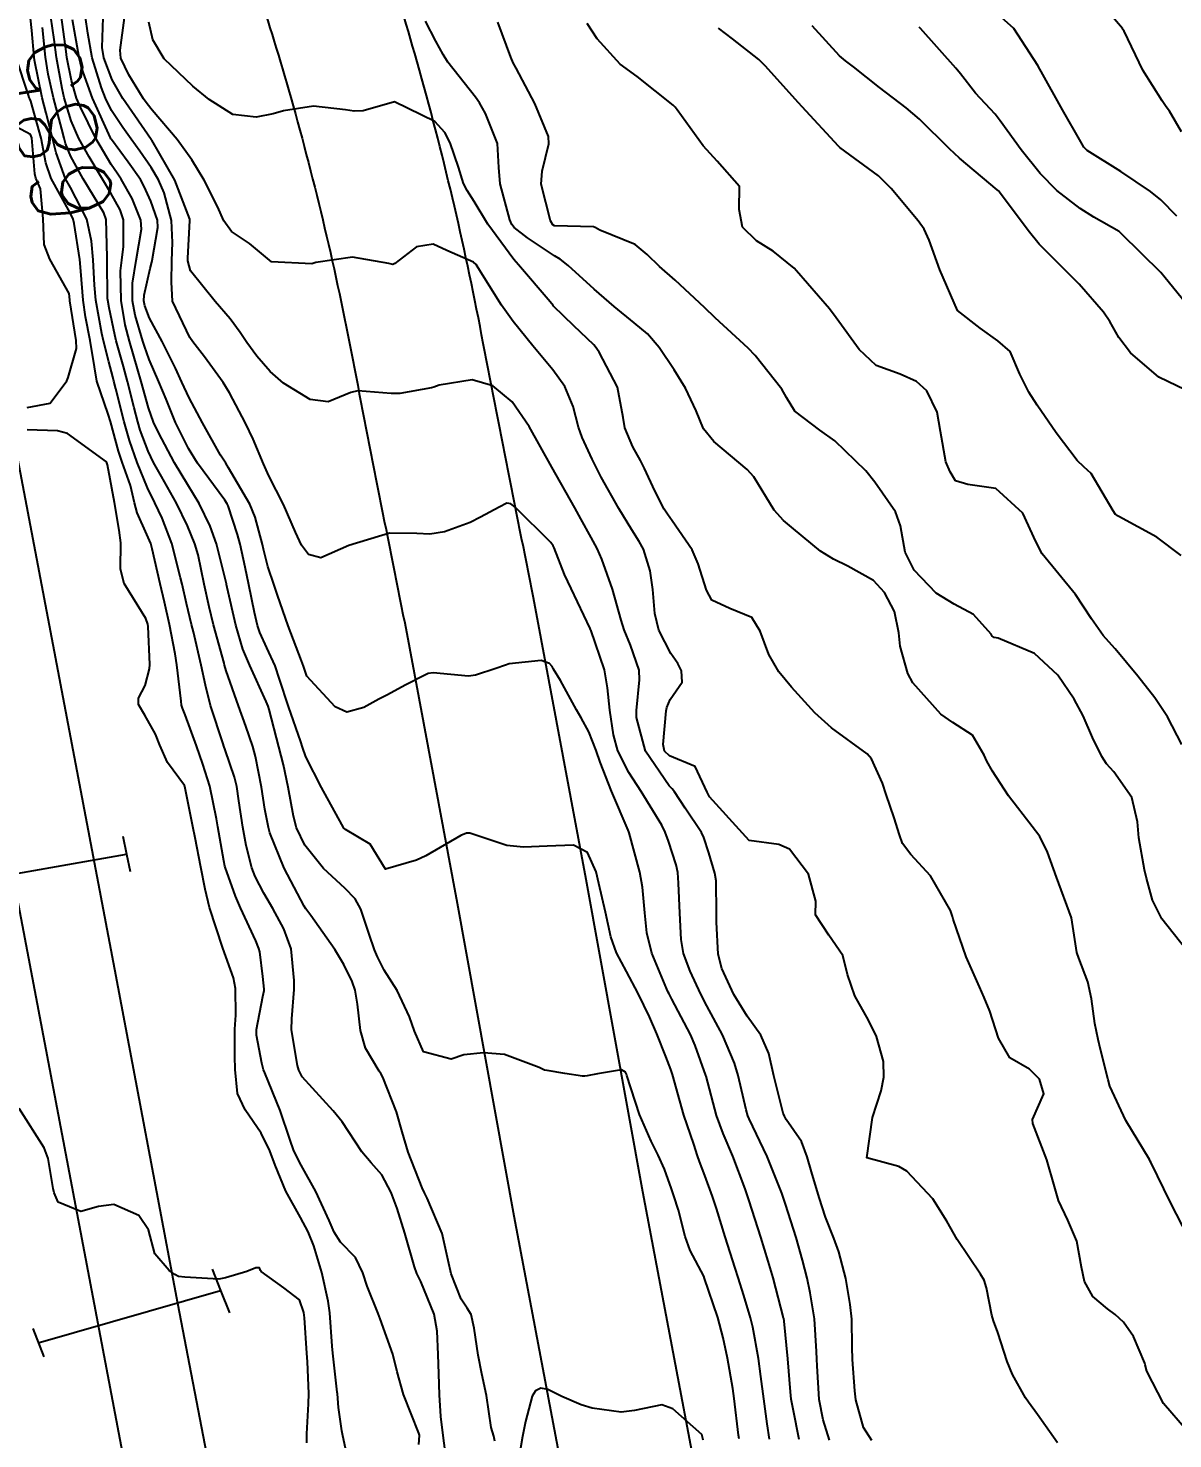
# Model space of a CAD drawing. Header units: metres. Extents: x 298520 to 308411, y 7433745 to 7450750.
# Drawn here: x 300875.5 to 300932.2, y 7447466.7 to 7447536.5 of the extents above; entities that cross this region are included whole.
import ezdxf
from ezdxf.enums import TextEntityAlignment as Align

# ---------------------------------------------------------------- set-up
doc = ezdxf.new("R2010")
doc.units = ezdxf.units.M
doc.header["$LTSCALE"] = 10
for name, color, linetype in [('Cotas', 45, 'Continuous'), ('Curvas de Nivel 1m', 11, 'Continuous'), ('Curvas de Nivel 5m', 15, 'Continuous'), ('Linha Férrea', 251, 'TRACKS'), ('Pórtico', 62, 'Continuous'), ('Vias Primárias', 230, 'Continuous')]:
    doc.layers.add(name, color=color, linetype=linetype)
doc.styles.add('Style-STANDARD', font='STANDARD.shx')
doc.linetypes.add('TRACKS', pattern='A,0.15,[130,ltypeshp.shx,S=0.25,R=0,X=0,Y=0],0.15', length=0.3)

msp = doc.modelspace()

# ---------------------------------------------------------------- linework, layer by layer
at = {"layer": 'Curvas de Nivel 1m', "flags": 128}
for points, elevation in [([(300932.607, 7447531.37), (300932.015, 7447532.404), (300931.856, 7447532.617), (300931.648, 7447532.901), (300930.696, 7447534.42), (300929.765, 7447536.356), (300929.728, 7447536.43), (300929.694, 7447536.493), (300928.791, 7447537.531)], 701), ([(300898.608, 7447466.551), (300898.553, 7447466.794), (300898.431, 7447467.225), (300898.196, 7447468.8), (300897.963, 7447469.874), (300897.777, 7447470.807), (300897.594, 7447472.139), (300897.441, 7447472.812), (300897.248, 7447473.128), (300896.94, 7447473.574), (300896.443, 7447474.825), (300896.296, 7447475.49), (300896.002, 7447476.83), (300895.264, 7447478.572), (300895.123, 7447478.839), (300895.005, 7447479.087), (300894.316, 7447480.847), (300894.03, 7447481.859), (300893.746, 7447482.853), (300893.07, 7447484.561), (300892.963, 7447484.752), (300892.882, 7447484.863), (300892.213, 7447486.002), (300891.966, 7447486.877), (300891.815, 7447488.177), (300891.687, 7447488.882), (300891.54, 7447489.296), (300891.135, 7447490.144), (300890.685, 7447490.895), (300889.5, 7447492.574), (300889.255, 7447492.909), (300889.174, 7447493.035), (300888.183, 7447494.92), (300887.47, 7447496.668), (300887.396, 7447496.928), (300887.227, 7447497.839), (300887.056, 7447498.933), (300886.766, 7447500.445), (300886.63, 7447500.939), (300886.279, 7447501.951), (300885.915, 7447502.951), (300885.309, 7447504.69), (300885.232, 7447504.961), (300885.204, 7447505.071), (300884.682, 7447506.967), (300884.466, 7447507.849), (300884.225, 7447508.971), (300883.917, 7447510.436), (300883.758, 7447510.976), (300883.392, 7447511.871), (300882.842, 7447512.986), (300882.101, 7447514.315), (300881.702, 7447514.997), (300881.438, 7447515.557), (300881.05, 7447516.608), (300880.933, 7447517.008), (300880.758, 7447517.716), (300880.422, 7447519.016), (300880.222, 7447519.751), (300879.868, 7447521.025), (300879.796, 7447521.316), (300879.519, 7447522.651), (300879.446, 7447523.031), (300879.439, 7447523.116), (300879.412, 7447525.031), (300879.411, 7447525.174), (300879.364, 7447527.032), (300879.255, 7447527.356), (300878.228, 7447529.044), (300877.614, 7447530.148), (300877.356, 7447530.79), (300877.29, 7447531.053), (300877.173, 7447531.509), (300876.754, 7447533.059), (300876.496, 7447534.226), (300876.366, 7447535.063), (300876.213, 7447536.539)], 686), ([(300910.71, 7447466.651), (300910.669, 7447466.839), (300910.459, 7447468.654), (300910.388, 7447469.154), (300910.131, 7447470.658), (300909.922, 7447471.655), (300909.648, 7447472.663), (300908.981, 7447474.641), (300908.971, 7447474.67), (300908.953, 7447474.712), (300908.275, 7447475.989), (300908.034, 7447476.684), (300907.708, 7447477.973), (300907.47, 7447478.693), (300907.355, 7447479.044), (300907.016, 7447480.015), (300906.701, 7447480.703), (300906.343, 7447481.397), (300905.772, 7447482.713), (300905.15, 7447484.642), (300905.126, 7447484.719), (300905.074, 7447484.816), (300904.874, 7447484.923), (300903.694, 7447484.734), (300903.176, 7447484.635), (300903.072, 7447484.616), (300902.947, 7447484.617), (300902.073, 7447484.755), (300901.195, 7447484.889), (300901.074, 7447484.917), (300900.8, 7447485.049), (300899.082, 7447485.69), (300898.044, 7447485.767), (300897.082, 7447485.68), (300896.449, 7447485.456), (300895.083, 7447485.827), (300894.627, 7447486.845), (300894.389, 7447487.562), (300893.769, 7447488.854), (300893.133, 7447489.857), (300892.797, 7447490.523), (300892.658, 7447490.867), (300892.385, 7447491.641), (300891.982, 7447492.878), (300891.699, 7447493.404), (300891.183, 7447493.928), (300890.13, 7447494.901), (300889.204, 7447496.053), (300888.797, 7447496.914), (300888.646, 7447497.491), (300888.38, 7447498.919), (300888.143, 7447500.033), (300887.92, 7447500.923), (300887.431, 7447502.779), (300887.385, 7447502.929), (300887.287, 7447503.173), (300886.48, 7447504.942), (300886.139, 7447505.766), (300885.779, 7447506.953), (300885.361, 7447508.82), (300885.331, 7447508.96), (300885.323, 7447509.001), (300884.822, 7447510.966), (300884.514, 7447511.846), (300883.978, 7447512.974), (300883.417, 7447513.895), (300882.753, 7447514.987), (300881.96, 7447516.483), (300881.716, 7447516.997), (300881.464, 7447517.714), (300881.099, 7447519.006), (300880.742, 7447520.258), (300880.521, 7447521.015), (300880.303, 7447521.81), (300880.104, 7447523.021), (300880.075, 7447524.492), (300880.138, 7447525.021), (300880.231, 7447525.691), (300880.22, 7447527.02), (300880.067, 7447527.512), (300879.592, 7447528.334), (300879.177, 7447529.034), (300878.527, 7447530.128), (300878.008, 7447531.046), (300877.632, 7447531.911), (300877.287, 7447533.054), (300877.18, 7447533.525), (300876.905, 7447535.058), (300876.793, 7447535.948), (300876.634, 7447537.061)], 687), ([(300912.217, 7447466.636), (300912.097, 7447467.406), (300911.925, 7447468.64), (300911.783, 7447469.752), (300911.663, 7447470.642), (300911.377, 7447472.195), (300911.272, 7447472.647), (300910.944, 7447473.763), (300910.652, 7447474.653), (300910.507, 7447475.105), (300910.023, 7447476.659), (300909.586, 7447478.072), (300909.39, 7447478.666), (300909.013, 7447479.69), (300908.743, 7447480.397), (300908.65, 7447480.676), (300908.464, 7447481.246), (300907.967, 7447482.686), (300907.763, 7447483.393), (300907.407, 7447484.695), (300907.325, 7447484.946), (300907.082, 7447485.589), (300906.628, 7447486.705), (300906.264, 7447487.55), (300905.713, 7447488.714), (300905.134, 7447489.793), (300904.63, 7447490.725), (300904.357, 7447491.522), (300904.086, 7447492.731), (300903.767, 7447494.151), (300903.625, 7447494.736), (300903.202, 7447495.684), (300902.505, 7447496.05), (300901.205, 7447496.006), (300900.036, 7447495.95), (300899.205, 7447496.042), (300897.366, 7447496.653), (300897.211, 7447496.653), (300896.93, 7447496.534), (300895.2, 7447495.518), (300894.736, 7447495.306), (300893.193, 7447494.86), (300892.436, 7447496.102), (300891.212, 7447496.825), (300891.138, 7447496.891), (300891.034, 7447497.074), (300890.03, 7447498.902), (300889.258, 7447500.424), (300889.087, 7447500.912), (300889.008, 7447501.17), (300888.401, 7447502.919), (300887.951, 7447504.275), (300887.728, 7447504.926), (300887.322, 7447505.824), (300886.97, 7447506.576), (300886.852, 7447506.937), (300886.711, 7447507.57), (300886.427, 7447508.944), (300886.245, 7447509.82), (300885.993, 7447510.951), (300885.866, 7447511.431), (300885.402, 7447512.851), (300885.353, 7447512.96), (300885.234, 7447513.133), (300883.892, 7447514.975), (300883.44, 7447515.701), (300882.8, 7447516.987), (300882.331, 7447518.13), (300881.974, 7447518.995), (300881.494, 7447520.093), (300881.258, 7447520.761), (300881.182, 7447521.005), (300880.796, 7447522.291), (300880.666, 7447523.013), (300880.676, 7447523.873), (300880.858, 7447525.01), (300881.112, 7447526.55), (300881.076, 7447527.007), (300880.647, 7447528.077), (300880.111, 7447529.022), (300879.904, 7447529.324), (300879.61, 7447529.753), (300878.851, 7447531.038), (300878.091, 7447532.593), (300877.905, 7447533.047), (300877.656, 7447533.914), (300877.426, 7447535.052), (300877.382, 7447535.347), (300877.148, 7447537.055)], 688), ([(300913.68, 7447466.618), (300913.374, 7447468.124), (300913.283, 7447468.624), (300913.244, 7447468.982), (300913.118, 7447470.627), (300912.931, 7447472.491), (300912.916, 7447472.63), (300912.907, 7447472.656), (300912.386, 7447474.636), (300912.146, 7447475.453), (300911.774, 7447476.642), (300911.211, 7447478.436), (300911.139, 7447478.649), (300911.007, 7447479.031), (300910.396, 7447480.656), (300909.922, 7447481.779), (300909.585, 7447482.665), (300909.072, 7447484.609), (300909.059, 7447484.656), (300908.537, 7447486.128), (300908.298, 7447486.682), (300907.38, 7447488.435), (300907.236, 7447488.698), (300907.198, 7447488.773), (300907.125, 7447488.928), (300906.383, 7447490.708), (300906.143, 7447491.72), (300906.035, 7447492.711), (300905.915, 7447493.98), (300905.792, 7447494.714), (300905.269, 7447496.663), (300905.246, 7447496.72), (300905.214, 7447496.795), (300904.38, 7447498.729), (300903.831, 7447500.16), (300903.626, 7447500.736), (300903.272, 7447501.67), (300902.891, 7447502.358), (300902.656, 7447502.749), (300901.859, 7447504.208), (300901.521, 7447504.767), (300901.443, 7447504.897), (300901.316, 7447505.049), (300900.897, 7447505.194), (300899.315, 7447505.026), (300899.132, 7447504.974), (300898.663, 7447504.796), (300897.651, 7447504.463), (300897.307, 7447504.424), (300895.557, 7447504.589), (300895.309, 7447504.549), (300894.177, 7447503.974), (300893.293, 7447503.504), (300892.866, 7447503.29), (300892.125, 7447502.877), (300891.28, 7447502.64), (300890.706, 7447502.896), (300889.306, 7447504.42), (300889.134, 7447504.912), (300889.044, 7447505.185), (300888.382, 7447506.92), (300887.856, 7447508.424), (300887.678, 7447508.927), (300887.372, 7447509.844), (300887.154, 7447510.706), (300887.102, 7447510.934), (300886.744, 7447512.287), (300886.479, 7447512.944), (300885.43, 7447514.741), (300885.286, 7447514.961), (300885.031, 7447515.37), (300884.138, 7447516.973), (300883.471, 7447518.206), (300883.112, 7447518.984), (300882.802, 7447519.675), (300882.142, 7447520.994), (300881.514, 7447522.143), (300881.275, 7447522.758), (300881.228, 7447523.004), (300881.241, 7447523.291), (300881.547, 7447524.61), (300881.634, 7447524.917), (300881.651, 7447524.999), (300881.925, 7447526.641), (300881.903, 7447526.997), (300881.582, 7447527.94), (300881.255, 7447528.671), (300881.062, 7447529.008), (300880.463, 7447529.869), (300879.623, 7447530.998), (300879.601, 7447531.03), (300879.58, 7447531.074), (300878.682, 7447533.04), (300878.147, 7447534.563), (300878.026, 7447535.046), (300877.692, 7447536.917)], 689), ([(300917.278, 7447466.574), (300916.863, 7447467.22), (300916.491, 7447468.584), (300916.435, 7447469.037), (300916.321, 7447470.586), (300916.307, 7447471.191), (300916.282, 7447472.587), (300916.209, 7447473.318), (300915.997, 7447474.59), (300915.645, 7447475.914), (300915.402, 7447476.596), (300914.988, 7447477.634), (300914.665, 7447478.605), (300914.286, 7447479.881), (300914.079, 7447480.614), (300913.8, 7447481.387), (300913.041, 7447482.463), (300912.948, 7447482.631), (300912.892, 7447482.784), (300912.431, 7447484.63), (300912.185, 7447485.734), (300911.781, 7447486.64), (300911.107, 7447487.585), (300910.448, 7447488.657), (300909.85, 7447489.949), (300909.665, 7447490.665), (300909.59, 7447492.234), (300909.591, 7447492.666), (300909.572, 7447494.281), (300909.509, 7447494.667), (300909.203, 7447495.679), (300908.963, 7447496.426), (300908.847, 7447496.675), (300908.039, 7447497.88), (300907.506, 7447498.696), (300907.391, 7447498.845), (300907.246, 7447498.994), (300906.069, 7447500.712), (300905.627, 7447502.369), (300905.625, 7447502.717), (300905.778, 7447504.243), (300905.754, 7447504.716), (300905.325, 7447505.959), (300905.017, 7447506.723), (300904.87, 7447507.195), (300904.444, 7447508.729), (300903.903, 7447510.21), (300903.673, 7447510.737), (300903.388, 7447511.281), (300902.869, 7447512.22), (300902.573, 7447512.752), (300901.433, 7447514.77), (300900.309, 7447516.781), (300899.465, 7447518.009), (300898.514, 7447518.8), (300897.486, 7447519.092), (300895.853, 7447518.834), (300895.587, 7447518.732), (300895.481, 7447518.696), (300893.911, 7447518.421), (300893.476, 7447518.423), (300891.82, 7447518.543), (300891.477, 7447518.473), (300890.361, 7447518.01), (300889.471, 7447518.118), (300888.139, 7447518.923), (300887.489, 7447519.5), (300886.825, 7447520.268), (300886.323, 7447520.948), (300885.995, 7447521.44), (300885.514, 7447522.117), (300884.763, 7447522.968), (300883.546, 7447524.493), (300883.418, 7447524.981), (300883.412, 7447525.124), (300883.517, 7447526.981), (300883.512, 7447527.042), (300882.772, 7447528.988), (300881.622, 7447530.956), (300881.606, 7447530.983), (300881.591, 7447531), (300880.79, 7447532.168), (300880.194, 7447533.022), (300879.657, 7447533.953), (300879.243, 7447535.034), (300879.172, 7447535.541), (300879.219, 7447537.035)], 691), ([(300926.464, 7447466.464), (300925.486, 7447467.861), (300925.026, 7447468.479), (300924.885, 7447468.69), (300924.248, 7447469.841), (300923.976, 7447470.494), (300923.51, 7447471.916), (300923.298, 7447472.505), (300923.218, 7447472.788), (300922.949, 7447474.142), (300922.84, 7447474.511), (300922.649, 7447474.82), (300921.502, 7447476.525), (300920.986, 7447477.431), (300920.292, 7447478.537), (300919.017, 7447479.916), (300918.611, 7447480.149), (300917.023, 7447480.58), (300917.303, 7447482.576), (300917.735, 7447483.898), (300917.879, 7447484.568), (300917.855, 7447485.342), (300917.506, 7447486.574), (300917.105, 7447487.382), (300916.443, 7447488.587), (300916.073, 7447489.651), (300915.835, 7447490.593), (300915.153, 7447491.598), (300914.493, 7447492.607), (300914.497, 7447493.283), (300914.143, 7447494.61), (300913.205, 7447495.86), (300912.67, 7447496.091), (300911.209, 7447496.284), (300910.867, 7447496.653), (300909.24, 7447498.449), (300909.127, 7447498.672), (300908.525, 7447499.95), (300907.261, 7447500.48), (300907.011, 7447500.703), (300906.937, 7447501.032), (300907.089, 7447502.702), (300907.12, 7447502.867), (300907.291, 7447503.263), (300907.878, 7447504.118), (300907.859, 7447504.692), (300907.673, 7447505.051), (300907.321, 7447505.542), (300906.732, 7447506.706), (300906.535, 7447507.518), (300906.438, 7447508.709), (300906.309, 7447509.643), (300905.967, 7447510.711), (300905.761, 7447511.088), (300905.392, 7447511.665), (300904.751, 7447512.727), (300903.882, 7447514.279), (300903.641, 7447514.738), (300903.437, 7447515.172), (300902.936, 7447516.236), (300902.747, 7447516.751), (300902.488, 7447517.779), (300902.079, 7447518.761), (300901.485, 7447519.587), (300900.484, 7447520.78), (300899.515, 7447521.975), (300898.936, 7447522.796), (300897.922, 7447524.432), (300897.68, 7447524.809), (300897.554, 7447524.925), (300896.232, 7447525.502), (300895.563, 7447525.812), (300894.732, 7447525.677), (300893.654, 7447524.859), (300893.595, 7447524.816), (300893.552, 7447524.812), (300893.367, 7447524.862), (300891.556, 7447525.168), (300889.742, 7447524.907), (300889.605, 7447524.857), (300889.552, 7447524.842), (300887.553, 7447524.93), (300886.455, 7447525.839), (300885.568, 7447526.437), (300885.2, 7447526.964), (300884.873, 7447527.674), (300884.222, 7447528.974), (300883.608, 7447529.984), (300882.881, 7447530.987), (300881.637, 7447532.45), (300881.395, 7447532.758), (300881.223, 7447533.006), (300880.485, 7447534.193), (300880.087, 7447535.024), (300880.062, 7447535.41), (300880.272, 7447537.021)], 692), ([(300932.863, 7447467.094), (300931.715, 7447468.402), (300930.899, 7447470.017), (300930.817, 7447470.327), (300930.792, 7447470.412), (300930.228, 7447471.733), (300929.74, 7447472.428), (300929.32, 7447472.817), (300928.94, 7447473.098), (300928.214, 7447473.71), (300927.802, 7447474.447), (300927.664, 7447475.154), (300927.426, 7447476.453), (300926.988, 7447477.491), (300926.527, 7447478.465), (300926.329, 7447479.148), (300925.939, 7447480.471), (300925.247, 7447482.272), (300925.233, 7447482.478), (300925.785, 7447483.749), (300925.578, 7447484.475), (300925.078, 7447484.965), (300924.115, 7447485.527), (300923.544, 7447486.503), (300923.113, 7447487.829), (300922.839, 7447488.513), (300922.604, 7447489.039), (300921.954, 7447490.522), (300921.304, 7447492.386), (300921.267, 7447492.529), (300921.167, 7447492.824), (300920.177, 7447494.54), (300919.203, 7447495.584), (300918.795, 7447496.142), (300918.643, 7447496.559), (300918.377, 7447497.411), (300917.99, 7447498.569), (300917.807, 7447499.13), (300917.26, 7447500.336), (300917.04, 7447500.582), (300915.276, 7447501.859), (300914.453, 7447502.608), (300913.302, 7447503.874), (300912.678, 7447504.63), (300912.181, 7447505.497), (300911.746, 7447506.644), (300911.343, 7447507.333), (300910.238, 7447507.773), (300909.356, 7447508.186), (300909.096, 7447508.674), (300908.686, 7447509.99), (300908.381, 7447510.68), (300907.397, 7447512.108), (300907.154, 7447512.447), (300907, 7447512.696), (300906.529, 7447513.591), (300906.024, 7447514.711), (300905.824, 7447515.101), (300905.443, 7447515.775), (300905.051, 7447516.724), (300904.961, 7447517.222), (300904.677, 7447518.728), (300903.778, 7447520.458), (300903.583, 7447520.739), (300903.504, 7447520.826), (300902.524, 7447521.766), (300901.523, 7447522.741), (300901.498, 7447522.77), (300901.349, 7447522.949), (300899.777, 7447524.788), (300899.555, 7447525.045), (300898.267, 7447526.803), (300897.584, 7447527.932), (300897.243, 7447528.469), (300897.066, 7447528.818), (300896.808, 7447529.619), (300896.394, 7447530.828), (300896.134, 7447531.339), (300895.633, 7447531.889), (300893.643, 7447532.86), (300892.098, 7447532.416), (300891.638, 7447532.397), (300891.221, 7447532.469), (300889.64, 7447532.645), (300888.147, 7447532.415), (300887.636, 7447532.269), (300886.792, 7447532.1), (300885.636, 7447532.234), (300884.459, 7447532.972), (300883.653, 7447533.632), (300882.231, 7447534.994), (300881.682, 7447535.933), (300881.486, 7447536.798)], 693), ([(300932.976, 7447476.595), (300932.045, 7447478.4), (300931.108, 7447480.323), (300931.063, 7447480.41), (300931.024, 7447480.482), (300929.846, 7447482.422), (300929.068, 7447484.114), (300928.971, 7447484.432), (300928.592, 7447485.942), (300928.475, 7447486.439), (300928.323, 7447487.223), (300928.148, 7447488.445), (300927.975, 7447489.291), (300927.524, 7447490.454), (300927.431, 7447490.74), (300927.163, 7447492.46), (300926.424, 7447494.468), (300925.967, 7447495.711), (300925.602, 7447496.476), (300925.221, 7447496.986), (300924.046, 7447498.492), (300923.255, 7447499.712), (300922.971, 7447500.215), (300922.845, 7447500.506), (300922.262, 7447501.505), (300921.279, 7447502.132), (300920.69, 7447502.536), (300919.306, 7447504.085), (300919.053, 7447504.554), (300918.679, 7447505.913), (300918.611, 7447506.561), (300918.4, 7447507.621), (300917.912, 7447508.572), (300917.362, 7447509.152), (300916.089, 7447509.876), (300915.379, 7447510.216), (300914.73, 7447510.607), (300913.394, 7447511.709), (300912.896, 7447512.126), (300912.438, 7447512.634), (300911.427, 7447514.288), (300911.112, 7447514.653), (300909.447, 7447516.037), (300908.948, 7447516.675), (300908.577, 7447517.564), (300908.049, 7447518.684), (300907.486, 7447519.582), (300906.743, 7447520.701), (300906.172, 7447521.373), (300905.515, 7447521.918), (300904.526, 7447522.73), (300903.536, 7447523.587), (300902.248, 7447524.76), (300901.853, 7447525.063), (300901.558, 7447525.236), (300900.223, 7447526.127), (300899.571, 7447526.643), (300899.451, 7447526.791), (300899.351, 7447527.017), (300898.879, 7447528.797), (300898.802, 7447529.601), (300898.736, 7447530.799), (300898.156, 7447532.287), (300897.845, 7447532.808), (300897.647, 7447533.091), (300896.286, 7447534.831), (300896.047, 7447535.205), (300895.683, 7447535.863), (300895.172, 7447536.845)], 694), ([(300932.626, 7447501.04), (300931.915, 7447502.404), (300931.297, 7447503.352), (300930.44, 7447504.419), (300929.326, 7447505.776), (300929.014, 7447506.119), (300928.73, 7447506.439), (300928.158, 7447507.265), (300927.353, 7447508.46), (300925.713, 7447510.477), (300925.389, 7447511.085), (300924.752, 7447512.487), (300923.421, 7447513.715), (300922.032, 7447513.912), (300921.426, 7447514.094), (300921.149, 7447514.533), (300920.936, 7447515.037), (300920.675, 7447516.538), (300920.511, 7447517.49), (300919.998, 7447518.545), (300919.48, 7447519.015), (300918.679, 7447519.368), (300917.491, 7447519.812), (300916.657, 7447520.588), (300915.518, 7447522.157), (300915.181, 7447522.603), (300913.551, 7447524.499), (300913.435, 7447524.622), (300912.386, 7447525.462), (300911.566, 7447525.982), (300910.88, 7447526.657), (300910.715, 7447527.525), (300910.726, 7447528.659), (300909.612, 7447529.915), (300908.925, 7447530.677), (300907.641, 7447532.462), (300907.542, 7447532.591), (300907.432, 7447532.693), (300905.664, 7447534.108), (300904.815, 7447534.729), (300903.685, 7447535.985), (300903.174, 7447536.745)], 696), ([(300932.588, 7447510.398), (300931.392, 7447511.299), (300929.501, 7447512.33), (300929.402, 7447512.382), (300929.374, 7447512.402), (300929.344, 7447512.431), (300929.227, 7447512.611), (300928.143, 7447514.449), (300927.774, 7447514.792), (300927.439, 7447515.101), (300926.397, 7447516.471), (300925.467, 7447517.841), (300925.055, 7447518.484), (300924.607, 7447519.368), (300924.12, 7447520.494), (300923.508, 7447521.028), (300922.646, 7447521.645), (300921.523, 7447522.53), (300920.649, 7447524.539), (300920.108, 7447526.004), (300919.869, 7447526.547), (300919.577, 7447526.969), (300918.237, 7447528.564), (300917.602, 7447529.188), (300915.699, 7447530.599), (300915.655, 7447530.631), (300915.624, 7447530.668), (300913.827, 7447532.618), (300913.646, 7447532.817), (300911.993, 7447534.645), (300911.835, 7447534.808), (300911.676, 7447534.955), (300910.37, 7447535.98), (300909.691, 7447536.508)], 697), ([(300933.239, 7447518.384), (300931.485, 7447519.221), (300930.087, 7447520.424), (300929.511, 7447521.191), (300929.062, 7447521.98), (300928.753, 7447522.442), (300927.543, 7447523.829), (300926.902, 7447524.467), (300925.566, 7447525.81), (300925.016, 7447526.486), (300923.592, 7447528.39), (300923.542, 7447528.45), (300923.476, 7447528.502), (300921.616, 7447530.076), (300921.119, 7447530.535), (300919.637, 7447532.002), (300918.983, 7447532.557), (300917.658, 7447533.565), (300916.376, 7447534.589), (300915.975, 7447534.895), (300915.678, 7447535.141), (300914.319, 7447536.614)], 698), ([(300933.231, 7447522.384), (300931.806, 7447524.149), (300931.591, 7447524.409), (300931.572, 7447524.428), (300931.553, 7447524.448), (300930.662, 7447525.319), (300929.572, 7447526.381), (300929.548, 7447526.405), (300929.519, 7447526.431), (300928.272, 7447527.141), (300927.584, 7447527.573), (300926.437, 7447528.472), (300925.605, 7447529.307), (300924.663, 7447530.49), (300923.637, 7447531.924), (300923.384, 7447532.248), (300923.141, 7447532.508), (300922.417, 7447533.284), (300921.66, 7447534.242), (300921.428, 7447534.532), (300919.692, 7447536.484), (300919.613, 7447536.551)], 699), ([(300894.848, 7447466.382), (300894.877, 7447466.816), (300894.877, 7447466.84), (300894.855, 7447466.946), (300894.085, 7447468.848), (300893.772, 7447469.973), (300893.557, 7447470.853), (300892.929, 7447472.593), (300892.826, 7447472.862), (300892.289, 7447474.212), (300892.071, 7447474.873), (300891.714, 7447475.632), (300890.968, 7447476.404), (300890.663, 7447476.893), (300890.412, 7447477.465), (300889.749, 7447478.903), (300889.016, 7447480.202), (300888.665, 7447480.914), (300888.457, 7447481.49), (300887.977, 7447482.921), (300887.224, 7447484.776), (300887.164, 7447484.929), (300887.076, 7447485.264), (300886.802, 7447486.646), (300886.803, 7447486.934), (300887.117, 7447488.568), (300887.189, 7447488.862), (300887.193, 7447488.929), (300887.129, 7447489.548), (300886.974, 7447490.765), (300886.931, 7447490.933), (300886.774, 7447491.31), (300886.015, 7447492.947), (300885.762, 7447493.535), (300885.259, 7447494.959), (300885.248, 7447495.014), (300885.196, 7447495.286), (300884.899, 7447496.963), (300884.83, 7447497.353), (300884.492, 7447498.968), (300884.156, 7447500.068), (300883.834, 7447500.974), (300883.278, 7447502.509), (300883.139, 7447502.839), (300883.097, 7447502.983), (300883.077, 7447503.191), (300882.86, 7447504.985), (300882.781, 7447505.523), (300882.502, 7447506.988), (300882.248, 7447508.092), (300882.042, 7447508.993), (300881.652, 7447510.726), (300881.573, 7447510.998), (300881.387, 7447511.428), (300880.9, 7447512.51), (300880.776, 7447513.009), (300880.572, 7447513.856), (300880.16, 7447515.019), (300879.979, 7447515.562), (300879.573, 7447517.028), (300879.458, 7447517.389), (300878.897, 7447519.036), (300878.786, 7447519.741), (300878.573, 7447521.039), (300878.345, 7447522.211), (300878.229, 7447523.043), (300878.118, 7447524.471), (300878.069, 7447525.045), (300877.782, 7447526.837), (300877.728, 7447527.048), (300877.578, 7447527.356), (300876.641, 7447529.064), (300876.383, 7447529.841), (300876.146, 7447531.065), (300875.641, 7447532.899), (300875.584, 7447533.013), (300875.56, 7447533.071), (300875.525, 7447533.192), (300874.887, 7447535.082)], 684), ([(300875.463, 7447517.729), (300876.592, 7447517.937), (300877.42, 7447519.051), (300877.484, 7447519.205), (300877.892, 7447520.653), (300877.882, 7447521.046), (300877.57, 7447523.002), (300877.565, 7447523.05), (300877.528, 7447523.371), (300876.579, 7447525.065), (300876.292, 7447525.8), (300876.245, 7447527.07), (300876.112, 7447528.556), (300875.889, 7447529.076), (300875.83, 7447529.301), (300875.686, 7447531.069), (300875.625, 7447531.238), (300874.419, 7447531.877)], 683), ([(300891.382, 7447465.425), (300891.069, 7447466.887), (300891.035, 7447467.058), (300890.876, 7447468.215), (300890.815, 7447468.891), (300890.807, 7447468.968), (300890.591, 7447470.893), (300890.561, 7447471.24), (300890.442, 7447472.895), (300890.357, 7447473.478), (300890.044, 7447474.899), (300889.656, 7447476.213), (300889.372, 7447476.906), (300888.984, 7447477.622), (300888.267, 7447478.917), (300887.736, 7447480.203), (300887.463, 7447480.926), (300887.036, 7447481.797), (300886.244, 7447482.942), (300885.876, 7447483.762), (300885.755, 7447484.95), (300885.73, 7447485.6), (300885.743, 7447486.95), (300885.785, 7447487.632), (300885.765, 7447488.95), (300885.665, 7447489.488), (300885.143, 7447490.96), (300884.476, 7447492.967), (300884.273, 7447493.878), (300884.051, 7447494.971), (300883.767, 7447496.415), (300883.665, 7447496.975), (300883.257, 7447498.965), (300883.243, 7447499.002), (300882.41, 7447500.148), (300882.03, 7447500.998), (300881.809, 7447501.542), (300881.278, 7447502.497), (300880.964, 7447503.013), (300880.971, 7447503.33), (300881.297, 7447503.955), (300881.515, 7447504.792), (300881.522, 7447504.998), (300881.446, 7447506.884), (300881.428, 7447506.999), (300881.337, 7447507.274), (300880.257, 7447509.017), (300880.076, 7447509.725), (300880.085, 7447511.019), (300880.018, 7447511.65), (300879.785, 7447513.024), (300879.431, 7447514.891), (300879.379, 7447515.031), (300877.447, 7447516.441), (300876.958, 7447516.568), (300875.448, 7447516.625)], 683), ([(300889.303, 7447466.459), (300889.296, 7447466.906), (300889.387, 7447468.396), (300889.393, 7447468.905), (300889.327, 7447470.477), (300889.3, 7447470.906), (300889.185, 7447472.652), (300889.153, 7447472.908), (300888.939, 7447473.548), (300888.161, 7447474.138), (300887.043, 7447474.939), (300887.012, 7447474.998), (300886.955, 7447475.133), (300886.771, 7447475.126), (300886.335, 7447474.946), (300885.28, 7447474.626), (300884.949, 7447474.572), (300883.26, 7447474.667), (300882.95, 7447474.694), (300882.764, 7447474.796), (300882.483, 7447474.987), (300881.784, 7447475.82), (300881.463, 7447477.003), (300880.983, 7447477.713), (300879.745, 7447478.269), (300878.99, 7447478.168), (300878.107, 7447477.917), (300876.993, 7447478.373), (300876.786, 7447478.839), (300876.737, 7447479.054), (300876.497, 7447480.537), (300876.301, 7447481.061), (300875.052, 7447483.007)], 682), ([(300908.932, 7447466.59), (300908.917, 7447466.669), (300908.856, 7447466.871), (300907.42, 7447468.146), (300906.878, 7447468.349), (300905.524, 7447468.062), (300904.872, 7447467.979), (300903.435, 7447468.174), (300902.877, 7447468.336), (300901.935, 7447468.754), (300901.231, 7447469.11), (300900.887, 7447469.163), (300900.622, 7447469.036), (300900.452, 7447468.774), (300900.129, 7447467.512), (300899.984, 7447466.779), (300899.819, 7447465.804)], 686)]:
    msp.add_lwpolyline(points, dxfattribs=dict(at, elevation=elevation))
at = {"layer": 'Curvas de Nivel 5m', "flags": 128}
for points, elevation in [([(300896.233, 7447465.432), (300896.046, 7447466.828), (300895.937, 7447467.759), (300895.874, 7447468.83), (300895.844, 7447469.879), (300895.807, 7447470.831), (300895.759, 7447471.993), (300895.614, 7447472.833), (300894.949, 7447474.455), (300894.752, 7447474.842), (300894.626, 7447475.173), (300894.157, 7447476.848), (300893.777, 7447478.067), (300893.479, 7447478.855), (300893.012, 7447479.736), (300892.48, 7447480.331), (300892.029, 7447480.875), (300891.045, 7447482.358), (300890.603, 7447482.894), (300889.07, 7447484.581), (300888.907, 7447484.912), (300888.839, 7447485.149), (300888.543, 7447486.915), (300888.558, 7447487.459), (300888.681, 7447488.914), (300888.682, 7447489.36), (300888.53, 7447490.916), (300888.171, 7447491.907), (300887.614, 7447492.926), (300887.18, 7447493.682), (300886.749, 7447494.497), (300886.583, 7447494.939), (300886.304, 7447496.044), (300886.133, 7447496.946), (300885.934, 7447498.248), (300885.829, 7447498.951), (300885.719, 7447499.424), (300885.261, 7447500.772), (300885.194, 7447500.961), (300885.155, 7447501.07), (300884.538, 7447502.967), (300884.291, 7447503.977), (300884.071, 7447504.972), (300883.685, 7447506.621), (300883.598, 7447506.977), (300883.349, 7447508.022), (300883.126, 7447508.982), (300883.055, 7447509.294), (300882.615, 7447510.988), (300882.138, 7447512.25), (300881.78, 7447512.996), (300881.414, 7447513.753), (300880.895, 7447515.008), (300880.52, 7447516.09), (300880.255, 7447517.018), (300879.846, 7447518.656), (300879.751, 7447519.026), (300879.694, 7447519.236), (300879.492, 7447519.988), (300879.228, 7447521.033), (300879.15, 7447521.39), (300878.855, 7447523.037), (300878.784, 7447523.788), (300878.717, 7447525.038), (300878.639, 7447525.963), (300878.403, 7447527.042), (300877.597, 7447528.623), (300877.36, 7447529.054), (300876.891, 7447530.336), (300876.715, 7447531.059), (300876.393, 7447532.305), (300876.194, 7447533.064), (300875.822, 7447534.918), (300875.801, 7447535.069), (300875.686, 7447536.384), (300875.619, 7447536.998)], 685), ([(300915.177, 7447466.597), (300914.868, 7447467.596), (300914.661, 7447468.603), (300914.573, 7447470.279), (300914.558, 7447470.605), (300914.538, 7447470.976), (300914.446, 7447472.607), (300914.231, 7447473.896), (300914.067, 7447474.613), (300913.845, 7447475.5), (300913.523, 7447476.622), (300912.998, 7447478.278), (300912.879, 7447478.631), (300912.814, 7447478.823), (300912.094, 7447480.639), (300911.203, 7447482.496), (300911.139, 7447482.649), (300911.056, 7447482.954), (300910.663, 7447484.654), (300910.48, 7447485.255), (300909.89, 7447486.662), (300909.114, 7447488.106), (300908.808, 7447488.675), (300908.275, 7447489.823), (300907.953, 7447490.688), (300907.841, 7447491.381), (300907.775, 7447492.691), (300907.709, 7447494.168), (300907.668, 7447494.693), (300907.581, 7447495.078), (300907.208, 7447496.251), (300907.05, 7447496.702), (300906.875, 7447497.047), (300905.853, 7447498.714), (300905.252, 7447499.653), (300904.707, 7447500.726), (300904.478, 7447501.52), (300904.305, 7447502.73), (300904.186, 7447503.845), (300904.04, 7447504.733), (300903.364, 7447506.708), (300903.351, 7447506.74), (300903.334, 7447506.785), (300902.382, 7447508.755), (300902.065, 7447509.455), (300901.544, 7447510.768), (300901.493, 7447510.878), (300901.386, 7447511.032), (300899.609, 7447512.788), (300899.405, 7447512.96), (300899.21, 7447512.988), (300898.823, 7447512.796), (300897.907, 7447512.296), (300897.395, 7447512.022), (300896.126, 7447511.565), (300895.389, 7447511.449), (300894.744, 7447511.492), (300893.389, 7447511.494), (300891.383, 7447510.89), (300889.996, 7447510.285), (300889.378, 7447510.454), (300889.04, 7447510.913), (300888.749, 7447511.557), (300888.151, 7447512.923), (300887.424, 7447514.344), (300887.161, 7447514.934), (300886.653, 7447516.15), (300886.267, 7447516.948), (300885.475, 7447518.448), (300885.159, 7447518.963), (300884.234, 7447520.235), (300883.659, 7447520.978), (300883.505, 7447521.197), (300882.657, 7447522.989), (300882.593, 7447523.934), (300882.613, 7447524.989), (300882.653, 7447525.898), (300882.605, 7447526.99), (300882.231, 7447528.349), (300881.958, 7447528.996), (300881.602, 7447529.611), (300881.033, 7447530.424), (300880.608, 7447531.015), (300880.196, 7447531.589), (300879.637, 7447532.424), (300879.327, 7447533.033), (300879.129, 7447533.557), (300878.667, 7447535.04), (300878.464, 7447536.263), (300878.351, 7447537.043)], 690), ([(300933.144, 7447490.51), (300931.64, 7447492.405), (300931.177, 7447493.325), (300930.872, 7447494.413), (300930.774, 7447494.838), (300930.491, 7447496.417), (300930.428, 7447497.215), (300930.153, 7447498.421), (300929.255, 7447499.68), (300928.899, 7447500.075), (300928.658, 7447500.439), (300928.21, 7447501.384), (300927.734, 7447502.453), (300927.295, 7447503.277), (300926.483, 7447504.468), (300925.324, 7447505.54), (300923.532, 7447506.297), (300923.331, 7447506.337), (300923.238, 7447506.408), (300923.184, 7447506.502), (300922.303, 7447507.476), (300921.348, 7447507.99), (300920.465, 7447508.539), (300919.37, 7447509.675), (300918.926, 7447510.557), (300918.692, 7447511.857), (300918.449, 7447512.564), (300917.425, 7447514.022), (300916.972, 7447514.585), (300915.448, 7447516.071), (300914.695, 7447516.608), (300913.462, 7447517.549), (300913.057, 7447518.214), (300912.821, 7447518.63), (300911.498, 7447520.301), (300911.152, 7447520.654), (300909.518, 7447522.159), (300908.994, 7447522.675), (300907.543, 7447524.034), (300906.763, 7447524.702), (300906.156, 7447525.308), (300905.564, 7447525.801), (300903.807, 7447526.501), (300903.572, 7447526.641), (300903.494, 7447526.663), (300901.572, 7447526.721), (300901.48, 7447526.771), (300901.372, 7447526.975), (300900.905, 7447528.777), (300900.947, 7447529.432), (300901.286, 7447530.773), (300901.262, 7447531.138), (300900.587, 7447532.781), (300899.669, 7447534.523), (300899.517, 7447534.792), (300899.4, 7447535.069), (300898.758, 7447536.799)], 695), ([(300932.381, 7447527.198), (300931.589, 7447528.007), (300931.082, 7447528.415), (300929.608, 7447529.413), (300927.941, 7447530.455), (300927.778, 7447530.611), (300927.627, 7447530.873), (300926.722, 7447532.469), (300925.662, 7447534.359), (300925.589, 7447534.481), (300925.49, 7447534.657), (300924.301, 7447536.494), (300923.698, 7447537.028)], 700)]:
    msp.add_lwpolyline(points, dxfattribs=dict(at, elevation=elevation))
at = {"layer": 'Linha Férrea', "flags": 128}
for points in [[(298729.261, 7450749.95), (298734.809, 7450730.65), (298742.343, 7450703.451), (298750.119, 7450676.237), (298757.889, 7450649.199), (298765.189, 7450623.712), (298769.985, 7450606.424), (298776.494, 7450583.287), (298783.055, 7450560.248), (298788.164, 7450542.214), (298793.821, 7450521.584), (298798.125, 7450506.606), (298804.386, 7450484.418), (298809.295, 7450466.837), (298814.551, 7450448.858), (298819.559, 7450431.225), (298826.267, 7450408.649), (298831.926, 7450389.314), (298837.135, 7450370.779), (298842.092, 7450352.398), (298847.802, 7450331.823), (298852.149, 7450316.412), (298858.34, 7450294.769), (298862.969, 7450278.965), (298867.952, 7450260.088), (298870.924, 7450249.95), (298873.722, 7450238.982), (298878.355, 7450222.697), (298882.025, 7450210.358), (298885.603, 7450197.651), (298890.189, 7450181.049), (298894.637, 7450166.006), (298898.995, 7450149.812), (298904.361, 7450131.79), (298908.122, 7450117.709), (298911.93, 7450103.946), (298916.104, 7450089.039), (298920.554, 7450073.399), (298923.212, 7450064.319), (298926.468, 7450052.577), (298930.321, 7450038.956), (298934.723, 7450023.223), (298938.252, 7450011.622), (298941.509, 7449999.193), (298944.399, 7449989.651), (298947.701, 7449977.682), (298952.335, 7449961.49), (298956.967, 7449946.581), (298961.92, 7449929.017), (298965.909, 7449915.258), (298970.082, 7449900.905), (298973.936, 7449887.787), (298977.788, 7449874.853), (298981.549, 7449862.469), (298986.366, 7449847.197), (298989.852, 7449836.37), (298994.575, 7449822.337), (298999.437, 7449807.292), (299004.068, 7449794.269), (299008.7, 7449781.657), (299013.057, 7449770.328), (299018.285, 7449757.718), (299022.322, 7449748.037), (299026.817, 7449737.63), (299031.861, 7449726.852), (299036.814, 7449716.896), (299043.096, 7449705.205), (299047.821, 7449696.534), (299054.335, 7449685.572), (299060.664, 7449675.852), (299069.469, 7449663.104), (299077.541, 7449652.872), (299085.429, 7449643.336), (299089.832, 7449637.784), (299098.728, 7449628.561), (299107.993, 7449618.793), (299117.442, 7449610.031), (299127.077, 7449601.223), (299138.453, 7449591.782), (299150.409, 7449582.651), (299162.779, 7449573.982), (299174.004, 7449567.002), (299185.962, 7449560.295), (299199.698, 7449553.222), (299213.253, 7449547.024), (299227.033, 7449541.5), (299241.999, 7449536.525), (299258.424, 7449531.831), (299277.224, 7449527.814), (299295.935, 7449525.032), (299311.589, 7449523.57), (299326.876, 7449522.883), (299340.975, 7449522.747), (299353.572, 7449523.111), (299369.274, 7449524.069), (299382.826, 7449525.211), (299396.609, 7449526.717), (299414.178, 7449529.501), (299430.969, 7449532.603), (299440.142, 7449534.839), (299451.094, 7449537.487), (299469.666, 7449542.917), (299486.963, 7449547.755), (299510.376, 7449554.83), (299531.414, 7449561.037), (299544.903, 7449564.894), (299559.186, 7449569.068), (299590.197, 7449576.665), (299616.417, 7449582.259), (299645.03, 7449585.805), (299675.251, 7449587.635), (299705.522, 7449586.259), (299732.882, 7449582.825), (299762.581, 7449576.088), (299791.888, 7449566.944), (299816.217, 7449556.896), (299840.774, 7449544.781), (299859.676, 7449534.387), (299878.529, 7449521.308), (299897.376, 7449507.135), (299919.538, 7449486.991), (299927.658, 7449478.626), (299947.133, 7449456.962), (299961.499, 7449437.961), (299971.137, 7449424.784), (299981.869, 7449408.322), (299997.595, 7449383.682), (300016.228, 7449354.96), (300035.864, 7449324.687), (300055.136, 7449295.587), (300073.232, 7449268.397), (300085.868, 7449249.95), (300089.501, 7449244.778), (300101.211, 7449227.647), (300111.197, 7449214.14), (300124.752, 7449194.736), (300135.909, 7449179.759), (300148.296, 7449162.129), (300160.805, 7449144.566), (300173.129, 7449128.481), (300185.523, 7449112.088), (300198.402, 7449095.758), (300207.462, 7449083.98), (300220.094, 7449068.515), (300233.468, 7449051.744), (300246.778, 7449035.349), (300263.478, 7449015.076), (300277.526, 7448998.444), (300292.814, 7448981.501), (300306.688, 7448964.856), (300324.623, 7448944.393), (300340.398, 7448926.517), (300357.9, 7448907.843), (300372.755, 7448891.817), (300392.041, 7448871.054), (300410.717, 7448852.066), (300427.475, 7448834.137), (300439.245, 7448822.858), (300454.898, 7448806.525), (300473.448, 7448788.164), (300493.111, 7448768.808), (300511.705, 7448749.95), (300518.198, 7448743.612), (300525.672, 7448735.984), (300530.889, 7448730.361), (300538.141, 7448723.284), (300543.771, 7448717.624), (300548.924, 7448711.903), (300554.778, 7448706.093), (300562.444, 7448698.573), (300570.483, 7448690.198), (300580.06, 7448680.508), (300590.013, 7448670.628), (300599.102, 7448661.391), (300608.565, 7448651.702), (300616.68, 7448643.32), (300625.581, 7448633.859), (300633.62, 7448625.859), (300641.21, 7448617.858), (300649.582, 7448609.897), (300659.386, 7448599.72), (300667.387, 7448591.231), (300676.098, 7448582.784), (300683.871, 7448574.669), (300691.725, 7448567.153), (300703.33, 7448554.876), (300711.744, 7448546.351), (300718.093, 7448539.767), (300726.506, 7448530.983), (300733.153, 7448523.695), (300741.152, 7448514.418), (300747.426, 7448507.242), (300750.054, 7448504.018), (300758.169, 7448493.99), (300764.854, 7448485.238), (300772.251, 7448475.55), (300781.114, 7448462.855), (300788.178, 7448452.147), (300795.99, 7448439.115), (300802.712, 7448427.661), (300809.137, 7448414.665), (300814.959, 7448402.42), (300819.763, 7448391.601), (300824.722, 7448378.533), (300829.079, 7448366.59), (300833.249, 7448353.858), (300836.592, 7448342.438), (300839.822, 7448330.572), (300842.678, 7448317.912), (300845.758, 7448304.202), (300848.387, 7448291.169), (300849.927, 7448279.903), (300851.843, 7448266.756), (300852.632, 7448254.174), (300852.974, 7448249.95), (300853.718, 7448237.64), (300853.896, 7448226.066), (300854.164, 7448215.145), (300853.836, 7448203.832), (300853.598, 7448192.905), (300852.795, 7448182.25), (300851.991, 7448170.79), (300850.801, 7448159.302), (300849.223, 7448146.768), (300848.151, 7448135.486), (300846.96, 7448124.114), (300845.442, 7448113.546), (300844.222, 7448102.204), (300842.288, 7448090.385), (300840.978, 7448078.33), (300839.608, 7448068.386), (300838.209, 7448056.39), (300836.541, 7448045.166), (300835.023, 7448032.665), (300833.535, 7448020.341), (300832.284, 7448009.205), (300831.094, 7447998.637), (300829.874, 7447985.926), (300828.432, 7447973.713), (300826.546, 7447955.639), (300825.162, 7447943.391), (300824.986, 7447942.247), (300823.836, 7447930.96), (300822.657, 7447919.829), (300821.593, 7447909.075), (300820.243, 7447895.408), (300819.533, 7447885.934), (300818.679, 7447872.07), (300818.298, 7447858.799), (300817.927, 7447851.916), (300817.786, 7447841.862), (300817.933, 7447833.489), (300818.516, 7447815.843), (300820.361, 7447795.876), (300822.449, 7447776.733), (300825.922, 7447758.996), (300827.722, 7447750.217), (300828.687, 7447743.229), (300830.467, 7447731.539), (300833.751, 7447711.152), (300838.977, 7447681.969), (300842.161, 7447664.851), (300846.249, 7447643.566), (300856.898, 7447587.933), (300861.3, 7447564.706), (300863.731, 7447552.015), (300867.081, 7447534.8), (300870.251, 7447518.153), (300879.139, 7447471.406), (300882.717, 7447452.426), (300886.196, 7447433.436), (300890.621, 7447408.952), (300893.065, 7447393.996), (300894.895, 7447382.534), (300896.018, 7447374.923), (300897.056, 7447367.88), (300898.671, 7447355.202), (300899.884, 7447344.173), (300901.155, 7447328.57), (300902.425, 7447306.17), (300902.632, 7447290.927), (300902.643, 7447274.906), (300901.209, 7447249.806), (300899.894, 7447235.454), (300897.424, 7447214.973), (300896.24, 7447207.108, -0.017609), (300893.245, 7447191.067), (300890.79, 7447180.008), (300886.347, 7447162.337), (300883.122, 7447151.267), (300877.521, 7447133.871), (300873.858, 7447123.752), (300865.532, 7447103.056), (300859.822, 7447090.388), (300850.503, 7447071.406), (300846.315, 7447063.106), (300836.805, 7447045.834), (300827.664, 7447031.197), (300815.395, 7447013.014), (300803.069, 7446996.228), (300792.968, 7446983.245), (300781.446, 7446969.292), (300759.63, 7446945.435), (300748.36, 7446933.669), (300737.301, 7446922.447), (300720.178, 7446905.644), (300707.821, 7446893.561), (300697.057, 7446883.028), (300686.376, 7446872.224), (300676.506, 7446862.329), (300660.145, 7446845.845), (300651.989, 7446837.638), (300637.917, 7446823.835), (300624.102, 7446810.419), (300614.955, 7446801.573), (300610.107, 7446796.538), (300599.124, 7446785.64, 0.017844), (300588.776, 7446774.611), (300582.973, 7446768.596), (300572.807, 7446757.15), (300570.635, 7446754.423, -0.018804), (300566.868, 7446749.902, -0.021463), (300565.197, 7446747.771, 0.014089), (300560.744, 7446742.236), (300556.818, 7446737.065), (300549.018, 7446726.402), (300544.903, 7446720.152), (300542.989, 7446717.435), (300540.702, 7446714.014), (300534.516, 7446704.131), (300528.813, 7446694.775), (300525.37, 7446688.688), (300519.775, 7446678.443, 0.017217), (300513.559, 7446666.068), (300510.115, 7446659.471), (300505.35, 7446648.44), (300501.39, 7446638.953, 0.017957), (300498.447, 7446631.125), (300492.383, 7446614.647), (300488.086, 7446600.958), (300484.889, 7446590.082), (300482.448, 7446580.533), (300479.028, 7446566.174), (300474.999, 7446546.195), (300472.245, 7446530.076), (300469.723, 7446510.133), (300467.649, 7446494.09), (300465.343, 7446472.628), (300462.509, 7446448.283), (300460.589, 7446427.75), (300458.173, 7446403.459), (300455.716, 7446377.743), (300453.679, 7446357.578), (300451.179, 7446331.957), (300448.408, 7446302.907), (300446.096, 7446278.461), (300443.948, 7446255.986), (300443.327, 7446249.95), (300441.921, 7446236.026), (300439.714, 7446214.959), (300437.145, 7446189.663), (300434.772, 7446164.489), (300432.986, 7446145.942), (300427.675, 7446092.019), (300425.457, 7446069.071), (300422.052, 7446034.05), (300420.454, 7446017.74), (300416.946, 7445981.751), (300414.159, 7445952.95), (300410.686, 7445916.311), (300408.437, 7445891.812), (300405.718, 7445868.171), (300403.766, 7445842.739), (300401.654, 7445818.651), (300400.337, 7445806.143), (300399.876, 7445801.282), (300399.266, 7445794.558)], [(298905.363, 7450145.031), (298910.207, 7450124.873), (298915.002, 7450108.012), (298921.739, 7450085.266), (298926.98, 7450064.83), (298931.003, 7450051.742), (298934.224, 7450039.953), (298937.65, 7450027.983), (298940.458, 7450017.786), (298943.206, 7450008.624), (298945.866, 7449998.811), (298948.85, 7449988.084), (298952.218, 7449977.183), (298954.849, 7449967.637), (298957.892, 7449956.733), (298961.763, 7449943.848), (298964.896, 7449932.558), (298968.973, 7449920.293), (298972.372, 7449908.382), (298975.8, 7449896.208), (298979.287, 7449884.682), (298982.035, 7449875.079), (298985.463, 7449863.464), (298988.891, 7449853.475), (298994.252, 7449836.792), (298999.642, 7449820.007), (299004.122, 7449806.223), (299009.577, 7449791.55), (299017.072, 7449771.922), (299023.852, 7449755.78), (299031.351, 7449735.099), (299042.615, 7449714.768), (299049.157, 7449702.257), (299057.947, 7449687.795), (299067.128, 7449674.025), (299074.388, 7449663.764), (299083.266, 7449652.271), (299093.226, 7449640.21), (299104.865, 7449628.3), (299116.059, 7449616.929), (299127.188, 7449606.965), (299134.846, 7449600.398), (299146.061, 7449590.999), (299159.8, 7449581.134), (299172.881, 7449572.672), (299188.754, 7449563.553), (299203.487, 7449555.781), (299219.692, 7449548.782), (299229.285, 7449544.979), (299249.695, 7449538.196), (299264.418, 7449534.22), (299286.841, 7449530.183), (299305.276, 7449527.832), (299319.472, 7449527.113), (299340.209, 7449526.73), (299362.575, 7449527.496), (299380.335, 7449528.889), (299402.027, 7449531.43), (299418.393, 7449534.55), (299439.271, 7449538.773), (299455.546, 7449542.61), (299468.219, 7449546.447), (299486.071, 7449551.679), (299502.678, 7449556.429), (299521.873, 7449562.476), (299544.903, 7449569.511), (299558.765, 7449572.874), (299572.65, 7449576.475), (299589.389, 7449580.647), (299603.615, 7449583.903), (299623.713, 7449587.445), (299640.449, 7449589.67), (299657.813, 7449590.983), (299675.925, 7449591.554), (299694.255, 7449591.042), (299708.541, 7449590.126), (299722.182, 7449588.244), (299738.919, 7449585.56), (299759.653, 7449580.821), (299775.25, 7449576.474), (299786.436, 7449572.94), (299797.015, 7449569.282), (299807.003, 7449565.52), (299816.424, 7449561.561), (299823.596, 7449557.979), (299834.148, 7449553.022), (299842.943, 7449548.641), (299850.946, 7449544.045), (299857.58, 7449540.07), (299867.592, 7449534.039), (299879.685, 7449526.144), (299888.765, 7449519.647), (299901.686, 7449509.708), (299911.305, 7449500.703), (299920.635, 7449492.515), (299928.708, 7449484.626), (299935.814, 7449476.733), (299943.925, 7449467.258), (299951.104, 7449459.003), (299957.671, 7449450.784), (299963.484, 7449442.67), (299970.77, 7449432.303), (299976.475, 7449423.904), (299982.432, 7449414.862), (299988.891, 7449404.85), (299995.852, 7449394.443), (300002.312, 7449383.928), (300010.887, 7449370.223), (300018.781, 7449358.239), (300026.569, 7449345.892), (300033.388, 7449335.88), (300041.176, 7449324.037), (300049.358, 7449311.838), (300057.288, 7449299.745), (300065.47, 7449287.364), (300073.508, 7449275.701), (300081.011, 7449264.541), (300090.196, 7449251.298), (300091.164, 7449249.95), (300100.525, 7449236.167), (300109.403, 7449223.951), (300117.162, 7449213.187), (300127.336, 7449198.457), (300139.6, 7449181.446), (300149.952, 7449166.72), (300159.813, 7449153.466), (300168.75, 7449141.382), (300179.779, 7449126.346), (300190.932, 7449112.414), (300203.876, 7449095.222), (300217.308, 7449078.587), (300230.374, 7449062.005), (300242.887, 7449046.162), (300256.877, 7449029.774), (300272.777, 7449010.921), (300288.309, 7448992.868), (300306.303, 7448971.97), (300322.512, 7448953.54), (300337.055, 7448937.024), (300349.196, 7448923.521), (300363.433, 7448907.803), (300372.178, 7448898.27), (300387.649, 7448881.624), (300402.322, 7448866.086), (300417.298, 7448851.105), (300428.763, 7448838.962), (300440.716, 7448827.379), (300454.398, 7448813.148), (300467.461, 7448800.639), (300481.638, 7448785.533), (300502.227, 7448765.254), (300514.06, 7448753.852), (300517.826, 7448749.95), (300528.275, 7448738.976), (300540.783, 7448726.333), (300551.364, 7448715.261), (300568.358, 7448698.083), (300580.431, 7448686.447), (300591.073, 7448675.242), (300605.822, 7448659.996), (300619.827, 7448645.871), (300631.531, 7448633.85), (300641.93, 7448623.388), (300651.196, 7448614.132), (300663.21, 7448601.736), (300675.654, 7448588.967), (300686.366, 7448579.136), (300697.132, 7448567.001), (300714.307, 7448549.82), (300728.065, 7448535.254), (300742.189, 7448519.954), (300754.02, 7448506), (300763.608, 7448493.67), (300772.134, 7448482.969), (300781.594, 7448469.905), (300789.873, 7448457.453), (300798.087, 7448444.138), (300806.367, 7448430.378), (300809.353, 7448423.731), (300815.826, 7448410.715), (300822.176, 7448396.83), (300827.777, 7448382.459), (300832.26, 7448369.325), (300838.297, 7448352.647), (300842.655, 7448335.903), (300846.951, 7448318.72), (300850.061, 7448305.153), (300853.485, 7448286.05), (300855.912, 7448269.922), (300857.341, 7448249.95), (300858.33, 7448231.606), (300857.942, 7448206.205), (300856.925, 7448178.368), (300854.333, 7448156.855), (300851.333, 7448129.708), (300849.095, 7448108.502), (300845.739, 7448085.317), (300843.044, 7448064.17), (300840.396, 7448043.097), (300838.567, 7448030.951), (300837.041, 7448016.016), (300835.11, 7447994.958), (300832.975, 7447975.28), (300830.738, 7447953.623), (300829.108, 7447937.188), (300828.366, 7447933.435), (300827.045, 7447924.743), (300825.629, 7447910.191), (300824.268, 7447895.589), (300822.966, 7447881.617), (300821.953, 7447863.074), (300821.73, 7447846.352), (300821.738, 7447838.346), (300822.298, 7447822.796), (300823.264, 7447806.625), (300824.128, 7447792.391), (300826.211, 7447777.691), (300829.715, 7447760.435), (300831.501, 7447751.07), (300833.495, 7447738.255), (300836.415, 7447720.056), (300862.711, 7447579.549), (300879.787, 7447489.912), (300882.904, 7447473.371), (300886.736, 7447453.399), (300891.84, 7447425.61), (300894.824, 7447408.419), (300897.501, 7447392.308), (300900.259, 7447374.699), (300902.627, 7447356.768), (300903.989, 7447344.999), (300904.86, 7447335.88), (300905.847, 7447322.28), (300906.291, 7447313.022), (300906.573, 7447308.418), (300906.759, 7447298.893), (300906.88, 7447292.725, -0.006984), (300906.844, 7447284.829), (300906.695, 7447276.838), (300906.36, 7447267.883), (300905.744, 7447256.667), (300905.23, 7447249.95), (300904.292, 7447239.525), (300903.012, 7447227.25), (300901.034, 7447212.309), (300899.543, 7447202.921, -0.011988), (300897.909, 7447194.02), (300894.997, 7447180.769), (300891.356, 7447165.387), (300887.457, 7447151.115), (300883.301, 7447137.652), (300876.75, 7447119.219), (300874.099, 7447111.988), (300871.749, 7447106.138, -0.018309), (300868.914, 7447099.764, 0.011681), (300865.826, 7447093.061), (300860.469, 7447081.825), (300851.72, 7447064.422), (300846.208, 7447053.937), (300843.033, 7447048.479), (300836.89, 7447038.137), (300827.206, 7447022.921), (300821.11, 7447014.014), (300814.857, 7447005.089), (300809.628, 7446998.099), (300801.236, 7446986.884), (300791.122, 7446974.407), (300781.425, 7446962.969), (300774.943, 7446955.767), (300762.88, 7446942.762), (300751.299, 7446930.933), (300734.873, 7446914.565), (300727.949, 7446907.628), (300717.868, 7446897.443), (300705.6, 7446885.783), (300698.716, 7446879.048), (300668.127, 7446848.06), (300640.994, 7446821.407), (300627.442, 7446808.23), (300610.345, 7446790.697), (300597.443, 7446778.155), (300592.334, 7446772.486), (300571.229, 7446748.595), (300567.705, 7446744.65), (300564.743, 7446740.8), (300562.62, 7446737.769), (300551.356, 7446722.391), (300544.903, 7446712.981), (300541.869, 7446707.917), (300539.497, 7446704.103, 0.003437), (300530.37, 7446689.205, 0.010632), (300522.744, 7446675.931, 0.016565), (300518.05, 7446666.625, -0.011698), (300511.771, 7446653.868, 0.029635), (300510.132, 7446650.211), (300505.481, 7446638.898), (300500.314, 7446625.471), (300492.316, 7446601.197), (300488.229, 7446587.047), (300485.297, 7446575.185), (300482.347, 7446562.473), (300481.087, 7446556.089, 0.004599), (300479.148, 7446545.763), (300476.443, 7446530.265), (300474.645, 7446518.085), (300472.755, 7446502.987), (300471.297, 7446490.618), (300469.17, 7446472.092), (300467.901, 7446459.793), (300466.767, 7446449.806), (300465.445, 7446435.701), (300463.191, 7446412.592), (300462.659, 7446405.266), (300461.606, 7446397.228), (300459.608, 7446375.419), (300458.167, 7446361.3), (300456.938, 7446349.283), (300454.601, 7446324.341), (300452.383, 7446301.27), (300450.408, 7446280.731), (300448.612, 7446261.944), (300447.444, 7446249.79), (300445.943, 7446235.321), (300443.682, 7446213.965), (300443.009, 7446207.561), (300441.275, 7446189.511), (300439.198, 7446168.049), (300436.473, 7446140.607), (300434.029, 7446115.856), (300431.015, 7446085.098), (300427.797, 7446052.837), (300425.199, 7446025.415), (300423.636, 7446009.727), (300422.457, 7445994.573), (300421.615, 7445989.53), (300419.286, 7445963.664), (300415.807, 7445928.192), (300414.69, 7445917.527), (300413.782, 7445904.921), (300412.247, 7445888.391), (300411.949, 7445886.157), (300411.266, 7445881.618), (300410.692, 7445876.189), (300409.038, 7445857.286), (300407.606, 7445838.578), (300405.212, 7445812.517), (300404.532, 7445804.524), (300403.437, 7445794.141)]]:
    msp.add_lwpolyline(points, format="xyb", dxfattribs=at)
at = {"layer": 'Pórtico'}
for points in [[(300880.186, 7447496.501), (300880.373, 7447495.606), (300880.551, 7447494.752)], [(300869.951, 7447493.778), (300880.373, 7447495.606)], [(300884.622, 7447475.066), (300885.034, 7447474.003), (300885.465, 7447472.892)], [(300876.004, 7447471.414), (300885.034, 7447474.003)], [(300875.73, 7447472.117), (300876.279, 7447470.711)]]:
    msp.add_lwpolyline(points, dxfattribs=at)
at = {"layer": 'Vias Primárias'}
for points in [[(300942.689, 7447301.604, -0.297396), (300937.291, 7447306.125, -0.03503), (300936.205, 7447310.865), (300935.505, 7447315.33, 0.005573), (300934.804, 7447319.668), (300930.023, 7447347.27), (300922.58, 7447390.36), (300910.051, 7447457.171), (300905.944, 7447478.887), (300903.13, 7447494.356), (300900.528, 7447508.301, -0.002149), (300897.877, 7447521.735, 0.022052), (300894.644, 7447535.258, 0.025568), (300890.757, 7447546.612, -0.002887), (300886.372, 7447557.747, -0.02521), (300883.98, 7447564.989, -0.033583), (300880.763, 7447580.742), (300877.53, 7447604.66), (300876.915, 7447610.035), (300874.438, 7447628.823), (300872.206, 7447650.254, -0.008856)], [(300867.089, 7447644.455, -0.019026), (300868.394, 7447631.055, 0.015045), (300869.92, 7447613.984), (300871.08, 7447603.855), (300874.321, 7447579.871, 0.033583), (300877.713, 7447563.264, 0.02521), (300880.31, 7447555.4, 0.002887), (300884.723, 7447544.196, -0.025568), (300888.395, 7447533.47, -0.022052), (300891.494, 7447520.504, 0.002141), (300894.147, 7447507.062), (300896.738, 7447493.178), (300899.553, 7447477.702), (300903.663, 7447455.969), (300916.183, 7447389.208), (300923.617, 7447346.164), (300928.399, 7447318.558, -0.016692), (300930.151, 7447305.955, -0.048012), (300930.376, 7447280.447, 0.028737), (300930.08, 7447270.481, -0.054945), (300929.598, 7447264.612), (300926.948, 7447249.564), (300926.015, 7447244.544), (300919.405, 7447211.641)]]:
    msp.add_lwpolyline(points, format="xyb", dxfattribs=at)

# ---------------------------------------------------------------- texts
at = {"layer": 'Cotas', "style": 'Style-STANDARD'}
msp.add_text('685', height=4, rotation=103.80151, dxfattribs=at).set_placement((300876.902, 7447531.379, 685), align=Align.MIDDLE_CENTER)

doc.saveas('drawing.dxf')
